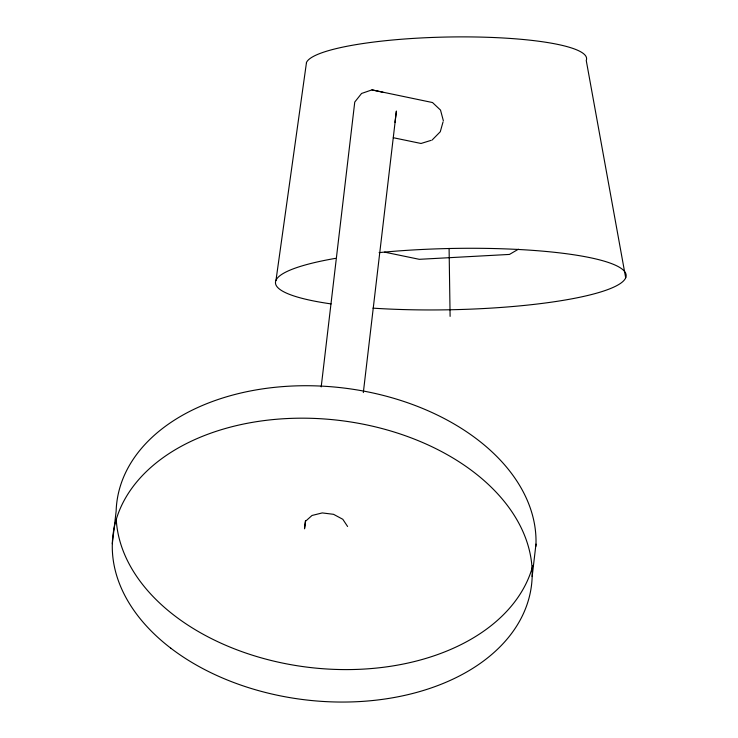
<?xml version="1.0" encoding="UTF-8"?>
<svg xmlns="http://www.w3.org/2000/svg" width="738" height="738" viewBox="0 0 738 738"><rect width="100%" height="100%" fill="white"/><g stroke="black" fill="none" stroke-linecap="round" stroke-linejoin="round"><path stroke-width="1.11" d="M112.324 543.675L116.134 511.222A210.764 140.755 6.7 0 1 332.008 386.813A210.764 140.755 6.7 0 1 535.88 546.378M305.458 520.816L304.517 528.823L305.504 521.296L311.999 515.475L322.257 512.919L333.53 514.312L342.81 519.284L347.598 526.489M321.196 386.906L354.757 102.047L361.574 93.458L371.952 89.888L432.514 102.545L440.521 110.091L443.363 120.774M363.327 392.579L396.398 111.032L394.978 122.342M532.163 576.553L535.982 544.1M275.957 280.532L306.464 62.656M443.049 121.871L440.282 131.742L432.108 140.054M518.38 249.213L509.469 254.425L419.285 259.315L384.572 252.128M431.103 140.358L421.029 143.476L393.308 137.72M371.952 89.888L383.105 92.296M625.676 277.765L586.24 60.442A140.294 24.502 -1.2 0 0 455.881 36.909A140.294 24.502 -1.2 0 0 306.408 62.656M449.091 248.42L450.106 316.381M379.092 252.617A175.367 30.627 -1.2 0 1 626.11 276.27A175.367 30.627 -1.2 0 1 372.958 308.143M331.094 303.908A175.367 30.627 -1.2 0 1 335.569 258.346M532.781 565.742A210.764 140.755 6.7 0 1 312.119 667.733A210.764 140.755 6.7 0 1 116.29 520.152M170.801 648.185A210.764 140.755 6.7 0 0 523.915 612.485A210.764 140.755 6.7 0 0 272.018 419.682A210.764 140.755 6.7 0 0 170.801 648.185"/></g></svg>
